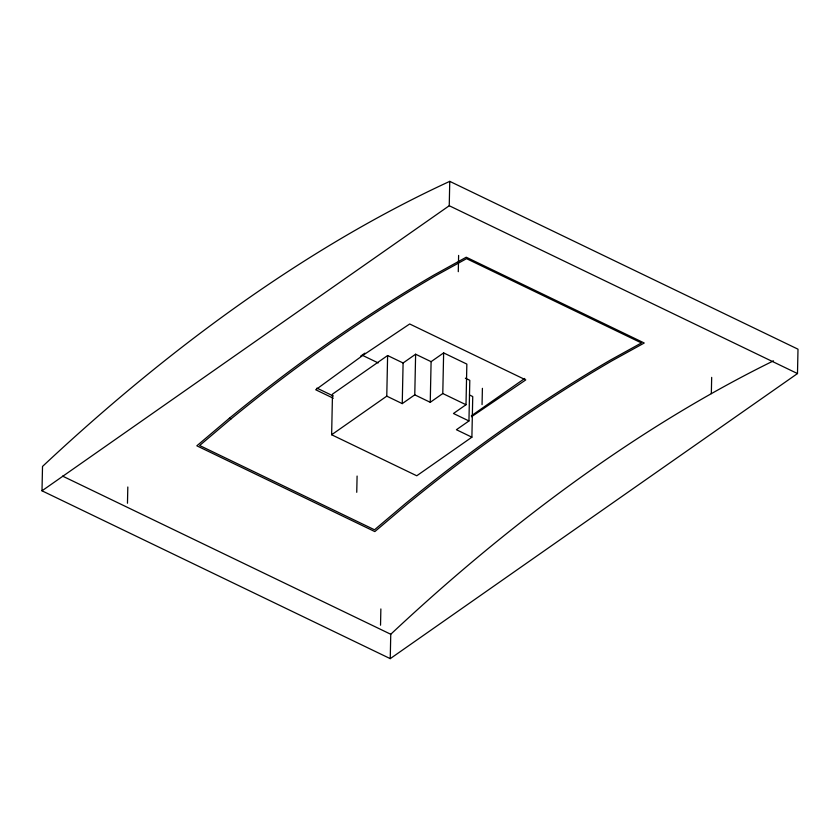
<?xml version="1.0" encoding="UTF-8"?>
<svg xmlns="http://www.w3.org/2000/svg" width="840" height="840" viewBox="0 0 840 840"><rect width="100%" height="100%" fill="white"/><g stroke="black" fill="none" stroke-linecap="round" stroke-linejoin="round"><path stroke-width="1.26" d="M42 490.812L42.515 466.442A1768.053 894.327 -64.3 0 1 449.757 181.356L798 349.188L797.486 373.558L390.243 658.644L42 490.812L449.243 205.737L449.757 181.356M127.47 503.244L127.817 487.001M469.423 394.957L472.742 396.554L471.891 437.189L416.756 475.776L331.632 434.753L332.483 394.128L387.618 355.53L403.095 362.985L415.622 354.218L431.099 361.673L443.636 352.905L466.851 364.098L466.001 404.723L453.464 413.49L468.951 420.956L469.802 380.32L465.37 378.189M356.748 492.303L357.094 476.049M380.531 625.202L380.867 608.948M331.632 434.753L386.768 396.155L387.618 355.53M390.243 658.644L390.757 634.263A1768.053 894.327 -64.3 0 1 773.493 360.854M386.768 396.155L402.245 403.62L403.095 362.985M402.245 403.62L414.771 394.842L415.622 354.218M414.771 394.842L430.248 402.308L431.099 361.673M430.248 402.308L442.785 393.53L443.636 352.905M458.283 271.677L458.619 255.423M482.055 404.586L482.402 388.332M711.333 393.635L711.679 377.381M471.492 416.745L525.767 379.911L409.689 323.978L362.723 355.467L315.704 389.76L333.291 398.233M360.602 356.149L364.875 353.157M471.345 415.821L524.748 378.452M468.951 420.956L456.414 429.723L471.891 437.189M449.243 205.737L797.486 373.558M442.785 393.53L466.001 404.723M362.723 355.467L378.2 362.922M316.921 388.112L333.344 396.018M62.58 476.112L390.757 634.263M229.394 418.226L196.833 445.809L374.829 531.594L407.39 504A1768.053 894.327 -64.3 0 1 611.877 360.854L644.238 343.004L466.242 257.219L433.881 275.079A1768.053 894.327 -64.3 0 0 229.394 418.226M230.947 418.971L199.637 445.505L374.524 529.788L405.846 503.255A1768.053 894.327 -64.3 0 1 610.333 360.108L641.445 342.941L466.546 258.657L435.435 275.825A1768.053 894.327 -64.3 0 0 230.947 418.971"/></g></svg>
